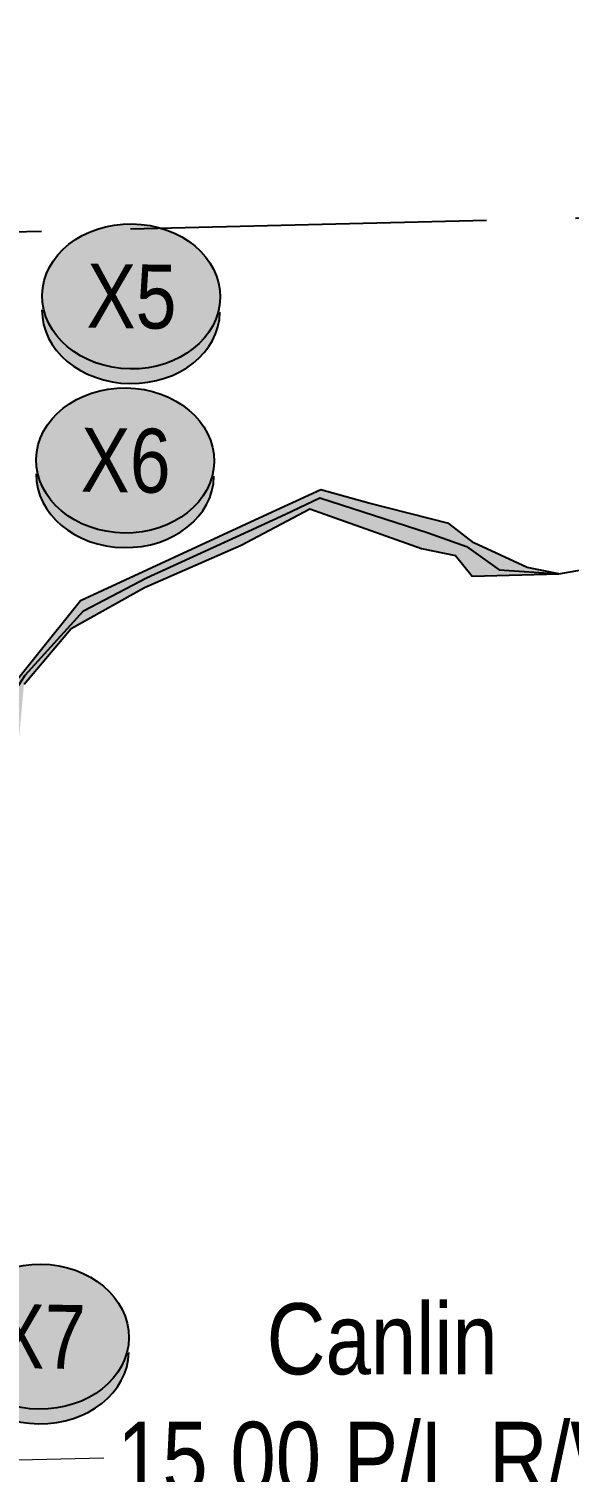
# Model space of a CAD drawing. Extents: x 616011 to 624727, y 5824635 to 5831187.
# Drawn here: x 619656.9 to 619732.8, y 5828610.7 to 5828813.6 of the extents above; entities that cross this region are included whole.
import ezdxf
from ezdxf.enums import TextEntityAlignment as Align

# ---------------------------------------------------------------- set-up
doc = ezdxf.new("R2010")
doc.units = 0
doc.header["$LTSCALE"] = 5
doc.header["$PDSIZE"] = 0.5
doc.linetypes.add('foc-UNSURVEYED', pattern=[12.5, 10, -2.5])
doc.layers.get('Defpoints').update_dxf_attribs({"color": 9})
doc.layers.add('C-RW-T', color=13, linetype='Continuous', lineweight=9)
doc.layers.add('F-RW-T', color=190, linetype='Continuous', lineweight=9)
for name, color, linetype in [('L-USEC', 7, 'foc-UNSURVEYED'), ('P-CROSSINGS', 250, 'Continuous'), ('T-WATER', 160, 'Continuous'), ('T-WATER-H', 133, 'Continuous')]:
    doc.layers.add(name, color=color, linetype=linetype)
doc.styles.add('80CG', font='ARIALN.TTF', dxfattribs={"height": 10})
doc.styles.add('Crossing', font='ARIALN.TTF', dxfattribs={"height": 10})
doc.styles.add('foc-LtypeFont', font='ARIALN.TTF', dxfattribs={"height": 7.349999999999999})
doc.linetypes.add('foc-TOPO-flowdirection-NOLINE', pattern='A,0,[">",foc-LtypeFont,S=0.3,R=0,X=0,Y=-0.945],-20,[">",foc-LtypeFont,S=0.3,R=0,X=0,Y=-0.945],0', length=20)
doc.dimstyles.new('Compass 5 000', dxfattribs={"dimscale": 5, "dimtxt": 9, "dimasz": 2, "dimexe": 0.2, "dimexo": 0.0625, "dimgap": 0.5, "dimtad": 0, "dimtih": 1, "dimtoh": 1, "dimzin": 0, "dimdsep": 46, "dimtxsty": '80CG', "dimcen": 0.1, "dimse1": 1, "dimse2": 1, "dimclrd": 256, "dimclrt": 256, "dimaunit": 1, "dimadec": 4, "dimazin": 0, "dimtfac": 0.06, "dimtofl": 0, "dimtmove": 0, "dimatfit": 1, "dimfxl": 0.2, "dimtolj": 1, "dimtzin": 0, "dimlwd": -1, "dimarcsym": 0})

# ---------------------------------------------------------------- blocks, each defined once
blk = doc.blocks.new('*D212')
at = {"layer": 'C-RW-T', "transparency": 16777216}
for p, q in [((619618.3629808505, 5828611.485899392), (619608.3659746114, 5828611.241223586)), ((619653.3630986076, 5828612.342524049), (619667.4282941734, 5828612.686768414))]:
    blk.add_line(p, q, dxfattribs=at)
for points in [[(619618.3222015495, 5828613.152067099), (619618.4037601517, 5828609.819731685), (619628.3599870899, 5828611.730575198)], [(619653.3223193064, 5828614.008691756), (619653.4038779086, 5828610.676356343), (619643.3660923683, 5828612.097848242)]]:
    blk.add_solid(points, dxfattribs=at)
at = {"layer": 'Defpoints', "color": 0, "transparency": 16777216}
for p in [(619627.4413909974, 5828649.262732551), (619642.4474962757, 5828649.630005595), (619628.3599870899, 5828611.730575198)]:
    blk.add_point(p, dxfattribs=at)
at = {"layer": 'C-RW-T', "transparency": 16777216, "insert": (619706.5142423317, 5828612.686768414), "char_height": 10, "attachment_point": 5, "style": '80CG'}
blk.add_mtext('\\A1;Canlin\\P15.00 P/L R/W\\PPLA 120192', dxfattribs=at)
blk = doc.blocks.new('*D126')
at = {"layer": 'Defpoints', "color": 0, "transparency": 16777216}
for p in [(619602.2968787672, 5828852.544138469), (619594.4445883915, 5828763.143769533), (619604.4474145175, 5828763.385039751)]:
    blk.add_point(p, dxfattribs=at)
at = {"layer": 'F-RW-T', "transparency": 16777216}
for p, q in [((619612.2939711143, 5828852.785270387), (619654.1491601637, 5828853.794826133)), ((619582.2969602939, 5828852.061736333), (619572.2998679468, 5828851.820604415))]:
    blk.add_line(p, q, dxfattribs=at)
for points in [[(619612.2537824613, 5828854.451452445), (619612.3341597674, 5828851.119088329), (619602.2968787672, 5828852.544138469)], [(619582.2567716409, 5828853.727918391), (619582.337148947, 5828850.395554275), (619592.2940526411, 5828852.302868251)]]:
    blk.add_solid(points, dxfattribs=at)
at = {"layer": 'F-RW-T', "transparency": 16777216, "insert": (619693.235108322, 5828853.794826133), "char_height": 10, "attachment_point": 5, "style": '80CG'}
blk.add_mtext('\\A1;Baccalieu\\P10.00 P/L R/W\\PPLA 190438\\P(Expired)', dxfattribs=at)
blk = doc.blocks.new('xing2')
h = blk.add_hatch(color=50)
h.dxf.hatch_style = 1
edge = h.paths.add_edge_path()
edge.add_ellipse((0, 0), major_axis=(-12.5, 0), ratio=0.8162973455633619, start_angle=0, end_angle=360)
h = blk.add_hatch(color=250)
h.dxf.hatch_style = 1
edge = h.paths.add_edge_path()
edge.add_ellipse((0, -2.047489049626165), major_axis=(-12.5, 0), ratio=0.8162973455633619, start_angle=0, end_angle=180)
edge.add_line((12.5, -2.047489049626165), (12.5, 0))
edge.add_ellipse((0, 0), major_axis=(-12.5, 0), ratio=0.8162973455633619, start_angle=0, end_angle=180, ccw=False)
edge.add_line((-12.5, 0), (-12.5, -2.047489049626165))
at = {"color": 250}
blk.add_ellipse((0, 0), major_axis=(-12.5, 0), ratio=0.8162973455633619, dxfattribs=at)
blk.add_ellipse((0, -2.047489049626165), major_axis=(-12.5, 0), ratio=0.8162973455633619, start_param=0, end_param=3.141592653589793, dxfattribs=at)
at = {"color": 250, "style": 'Crossing'}
blk.add_attdef('CROSSING', text='', height=9, dxfattribs=at).set_placement((0.08916442567715421, 0.0199513138486509), align=Align.MIDDLE_CENTER)
at = {"color": 250, "style": 'Crossing', "flags": 1}
for tag, p in [('OWNER', (0.08916442567715421, -12.49201765665748)), ('DESCRIPTION', (0.08916442567715421, -25.770021277247)), ('LOCATION', (0.08916442567715421, -39.30337514164421)), ('DWG_REF', (0.08916442567715421, -52.83672900604233))]:
    blk.add_attdef(tag, text='', height=9, dxfattribs=at).set_placement(p, align=Align.MIDDLE_CENTER)

msp = doc.modelspace()

# ---------------------------------------------------------------- hatches: boundary and pattern name
at = {"layer": 'T-WATER-H'}
h = msp.add_hatch(color=256, dxfattribs=at)
h.dxf.hatch_style = 1
h.paths.add_polyline_path([(619697.8879999989, 5828748.788), (619689.8259999988, 5828745.06500001), (619664.1339999988, 5828733.170000009), (619652.2119999989, 5828718.339000009), (619651.0859999988, 5828713.193), (619650.0579999988, 5828700.549000009), (619643.429, 5828695.862), (619639.3189999989, 5828693.614), (619636.1399999988, 5828693.594000009), (619635.3899999988, 5828694.455), (619633.8479999988, 5828698.271), (619627.4409999988, 5828692.577), (619628.6519999988, 5828689.534), (619619.5079999989, 5828687.315), (619619.4239999988, 5828695.499000009), (619616.8219999989, 5828691.842000009), (619616.3149999988, 5828687.810000009), (619615.1869999989, 5828686.918000009), (619613.5749999988, 5828694.829), (619613.2789999988, 5828687.583), (619612.2909999988, 5828682.000000009), (619605.5219999988, 5828686.865), (619601.3809999989, 5828685.691), (619595.1219999988, 5828682.243), (619592.7199999988, 5828677.754), (619588.5109999989, 5828675.096), (619588.0549999989, 5828670.762), (619586.2189999989, 5828665.842), (619584.1189999988, 5828667.145000009), (619583.7509999989, 5828664.549), (619580.3669999988, 5828664.391), (619580.2829999989, 5828664.369), (619584.2719999988, 5828661.629000009), (619572.8509999989, 5828657.199), (619573.0249999989, 5828654.049), (619563.7779999989, 5828655.067), (619559.6999999988, 5828647.811000009), (619556.0169999988, 5828646.159), (619544.4409999988, 5828646.795), (619536.7809999988, 5828639.340000009), (619528.5649999988, 5828640.261), (619529.3889999988, 5828637.244), (619539.815, 5828636.417), (619541.941, 5828640.517), (619543.169, 5828642.228), (619547.1299999988, 5828643.874), (619551.3079999988, 5828644.242000009), (619555.6399999988, 5828642.216000009), (619564.4359999988, 5828645.199), (619563.4399999988, 5828649.401), (619565.2799999989, 5828651.57100001), (619571.2919999989, 5828650.202000009), (619574.1009999989, 5828650.408), (619575.8729999989, 5828655.394), (619578.1709999988, 5828656.611), (619584.9909999989, 5828656.084), (619589.5009999989, 5828660.720000009), (619598.6319999988, 5828663.084), (619598.9749999988, 5828668.705000009), (619593.8959999988, 5828672.98), (619602.4069999988, 5828677.779), (619603.7469999988, 5828669.657000009), (619606.9729999988, 5828666.981), (619609.339, 5828665.370000009), (619612.4849999988, 5828671.067), (619615.5179999989, 5828671.062), (619619.8999999989, 5828670.514), (619620.4769999988, 5828676.477), (619625.655, 5828673.794), (619628.774, 5828675.502), (619627.0889999998, 5828679.235), (619631.0539999988, 5828686.796000009), (619632.9099999989, 5828690.535000009), (619631.1229999989, 5828693.379), (619634.7149999988, 5828691.259), (619641.9829999988, 5828692.01300001), (619648.2119999989, 5828694.78100001), (619653.7909999988, 5828699.528), (619653.0139999988, 5828709.258), (619655.4619999989, 5828713.421), (619656.2079999988, 5828721.457), (619662.8519999988, 5828729.275), (619673.1459999988, 5828735.067), (619686.7139999989, 5828740.989000009), (619696.3519999988, 5828746.11), (619712.0369999988, 5828740.548), (619716.7949999989, 5828739.549000009), (619719.1679999988, 5828736.626), (619731.3219999989, 5828736.98), (619726.8899999988, 5828737.885), (619719.3669999988, 5828741.341), (619715.8569999988, 5828744.04800001), (619704.6589999988, 5828746.915)])

# ---------------------------------------------------------------- linework, layer by layer
at = {"layer": 'L-USEC'}
msp.add_line((619421.2416572468, 5828779.341731063), (619822.3338241832, 5828789.180269228), dxfattribs=at)
at = {"layer": 'T-WATER', "linetype": 'foc-TOPO-flowdirection-NOLINE', "flags": 128}
msp.add_lwpolyline([(618505.4943579701, 5828489.749685304), (618509.4891096595, 5828499.373556362), (618517.9151655505, 5828511.688129828), (618529.5108957145, 5828521.974415448), (618537.5098149533, 5828526.448445561), (618545.5108616287, 5828530.924642692), (618554.447139907, 5828535.922563336), (618564.963088421, 5828545.69312771), (618572.7241453533, 5828558.179716051), (618579.7828232908, 5828591.34563084), (618588.5878752345, 5828602.407307691), (618620.6418942162, 5828630.828374755), (618657.8540307593, 5828654.290411045), (618702.3660676007, 5828670.196111945), (618720.499033396, 5828671.997374589), (618738.6900475139, 5828670.906740464), (618756.0890379262, 5828673.710629384), (618813.2192416827, 5828678.069652732), (618863.0041642791, 5828688.965096749), (618877.8162416787, 5828694.547401709), (618890.9061410557, 5828702.263418208), (618937.7120344782, 5828736.443637788), (618951.85984741, 5828742.073151342), (618973.8461038049, 5828744.555202572), (618988.1330960044, 5828741.833136214), (619034.7148540375, 5828725.596047588), (619062.2959821903, 5828714.670905247), (619102.5300621984, 5828698.732074793), (619126.7240673375, 5828691.423634388), (619147.951095546, 5828672.989716674), (619155.3111127047, 5828660.288756481), (619157.328004571, 5828642.994465678), (619167.2411066523, 5828632.440128759), (619200.2270324338, 5828604.626374017), (619215.5278934957, 5828599.512402896), (619228.4509337385, 5828592.616409552), (619245.608947289, 5828595.714103207), (619260.6719665499, 5828590.477367001), (619264.2468951055, 5828573.566536232), (619275.8752244568, 5828564.907319341), (619283.4778519912, 5828552.030109653), (619294.6280252772, 5828543.063412529), (619308.9161796862, 5828548.882732376), (619341.3258895003, 5828542.291537795), (619357.4061590553, 5828545.073246131), (619377.3540262795, 5828565.781165035), (619390.3560415353, 5828572.964346395), (619401.0998484127, 5828582.2175132), (619417.8521622651, 5828584.348104496), (619435.0942331605, 5828582.092295078), (619455.6051437801, 5828601.42727512), (619472.7600819046, 5828604.645596519), (619486.3732086275, 5828611.236489607), (619513.4593013979, 5828626.40090269), (619525.1321223513, 5828637.364089539), (619530.9189999988, 5828638.356), (619538.79713389, 5828638.843241279), (619543.6131236517, 5828644.046289145), (619549.0709999988, 5828645.952000009), (619558.2211882764, 5828644.446076484), (619564.5822415486, 5828652.972993041), (619573.3897450163, 5828652.265913287), (619575.368, 5828657.08700001), (619584.3221698744, 5828658.936731054), (619590.4409999988, 5828663.791), (619591.874999999, 5828674.735), (619597.2949999989, 5828678.229), (619604.9270825906, 5828681.953194587), (619613.034963376, 5828677.356885462), (619619.7779999989, 5828684.402), (619622.2009999988, 5828685.501), (619628.8051391045, 5828688.414290755), (619629.8519999988, 5828690.052), (619629.8758042587, 5828693.572958572), (619632.5785204885, 5828694.923464069), (619634.9879524229, 5828692.858136287), (619638.236047505, 5828692.488116754), (619643.2799999989, 5828694.085000009), (619652.1471263145, 5828700.193526403), (619651.9105699948, 5828709.295988543), (619651.7639999988, 5828714.25800001), (619654.6642543321, 5828720.092871449), (619656.3756040143, 5828722.713611075), (619664.5638550101, 5828731.794436964), (619673.411543583, 5828736.415687445), (619686.0083015502, 5828742.174080079), (619692.9536272406, 5828745.344967835), (619697.7579574985, 5828747.640062109), (619712.9727080974, 5828742.757156935), (619718.3349415667, 5828740.827552966), (619722.9280321214, 5828737.529999844), (619731.3219999989, 5828736.98), (619758.6880875304, 5828741.815200008), (619789.8821773318, 5828756.265792442), (619827.4235045051, 5828759.609831353), (619849.702810814, 5828767.055013073), (619868.1748038778, 5828789.84769888), (619889.9559362269, 5828808.719572474), (619926.7150480184, 5828812.606077169), (619944.3842147029, 5828809.997169056), (619956.6610699551, 5828802.128112505), (619971.1809415972, 5828796.942669366), (619975.6288496954, 5828812.474152631), (619987.7772185573, 5828820.426369471), (620021.3571684198, 5828827.392409911), (620035.1518496437, 5828833.926195324), (620042.2828339685, 5828847.154326099), (620053.077808962, 5828857.010557973), (620067.9062149446, 5828862.838244002), (620087.9949723863, 5828863.154130002), (620105.4160477287, 5828860.961157599), (620129.4279699201, 5828845.277199541), (620145.192840278, 5828841.313286208), (620158.4768154788, 5828834.423697317), (620157.3410618799, 5828822.493744098), (620161.7721821003, 5828808.545363074), (620156.4650706577, 5828774.951629523), (620171.5730227296, 5828778.3783969), (620181.9371206008, 5828773.547192473), (620183.8568728823, 5828758.537596752), (620198.5739147157, 5828760.032125336), (620212.5729324335, 5828753.574416078), (620238.1321872445, 5828738.937187274), (620270.1372239281, 5828731.379381907), (620285.6499247772, 5828735.774164882), (620287.518977763, 5828750.724120351), (620287.0730374359, 5828767.622430889), (620292.6782470146, 5828782.209232421), (620296.0829428866, 5828799.047261011), (620302.1728088612, 5828813.462161377), (620322.6683279821, 5828829.2811352)], dxfattribs=at)
at = {"layer": 'T-WATER', "flags": 128}
msp.add_lwpolyline([(619656.2079999988, 5828721.457), (619662.8519999988, 5828729.275), (619673.1459999988, 5828735.067), (619686.7139999989, 5828740.989000009), (619696.3519999988, 5828746.11), (619712.0369999988, 5828740.548), (619716.7949999989, 5828739.549000009), (619719.1679999988, 5828736.626), (619731.3219999989, 5828736.98), (619726.8899999988, 5828737.885), (619719.3669999988, 5828741.341), (619715.8569999988, 5828744.04800001), (619704.6589999988, 5828746.915), (619697.8879999989, 5828748.788), (619689.8259999988, 5828745.06500001), (619664.1339999988, 5828733.170000009), (619652.2119999989, 5828718.339000009)], dxfattribs=at)
at = {"layer": 'T-WATER'}
msp.add_lwpolyline([(619656.3756040143, 5828722.713611075), (619664.5638550101, 5828731.794436964), (619673.411543583, 5828736.415687445), (619686.0083015502, 5828742.174080079), (619692.9536272406, 5828745.344967835), (619697.7579574985, 5828747.640062109), (619712.9727080974, 5828742.757156935), (619718.3349415667, 5828740.827552966), (619722.9280321214, 5828737.529999844), (619731.3219999989, 5828736.98), (619758.6880875304, 5828741.815200008)], dxfattribs=at)

# ---------------------------------------------------------------- block references
at = {"layer": 'P-CROSSINGS', "xscale": 0.9996220699999999, "yscale": 0.9996220699999999, "zscale": 0.9996220699999999, "rotation": 359.2038893249749}
for p, values in [((619671.2532298266, 5828775.98147186), {'CROSSING': 'X5'}), ((619670.4244401427, 5828752.913286108), {'CROSSING': 'X6'}), ((619658.4462259096, 5828629.727156695), {'CROSSING': 'X7'})]:
    msp.add_blockref('xing2', p, dxfattribs=at).add_auto_attribs(values)

# ---------------------------------------------------------------- dimensions: what is measured, and where the dimension line sits
at = {"layer": 'C-RW-T'}
dim = msp.add_linear_dim(base=(619628.3599870899, 5828611.730575198), p1=(619642.4474962757, 5828649.630005594), p2=(619627.4413909974, 5828649.262732551), angle=181.402029016477, text='Canlin\\P15.00 P/L R/W\\PPLA 120192', dimstyle='Compass 5 000', dxfattribs=at)
dim.commit()
dim.dimension.update_dxf_attribs({"geometry": '*D212', "text_midpoint": (619706.5142423317, 5828612.686768414), "dimtype": 161})
at = {"layer": 'F-RW-T'}
dim = msp.add_linear_dim(base=(619602.2968787672, 5828852.544138469), p1=(619594.4445883913, 5828763.143769533), p2=(619604.4474145175, 5828763.385039751), angle=1.3817180425527154, text='Baccalieu\\P10.00 P/L R/W\\PPLA 190438\\P(Expired)', dimstyle='Compass 5 000', dxfattribs=at)
dim.commit()
dim.dimension.update_dxf_attribs({"geometry": '*D126', "text_midpoint": (619693.235108322, 5828853.794826133), "dimtype": 161})

doc.saveas('drawing.dxf')
